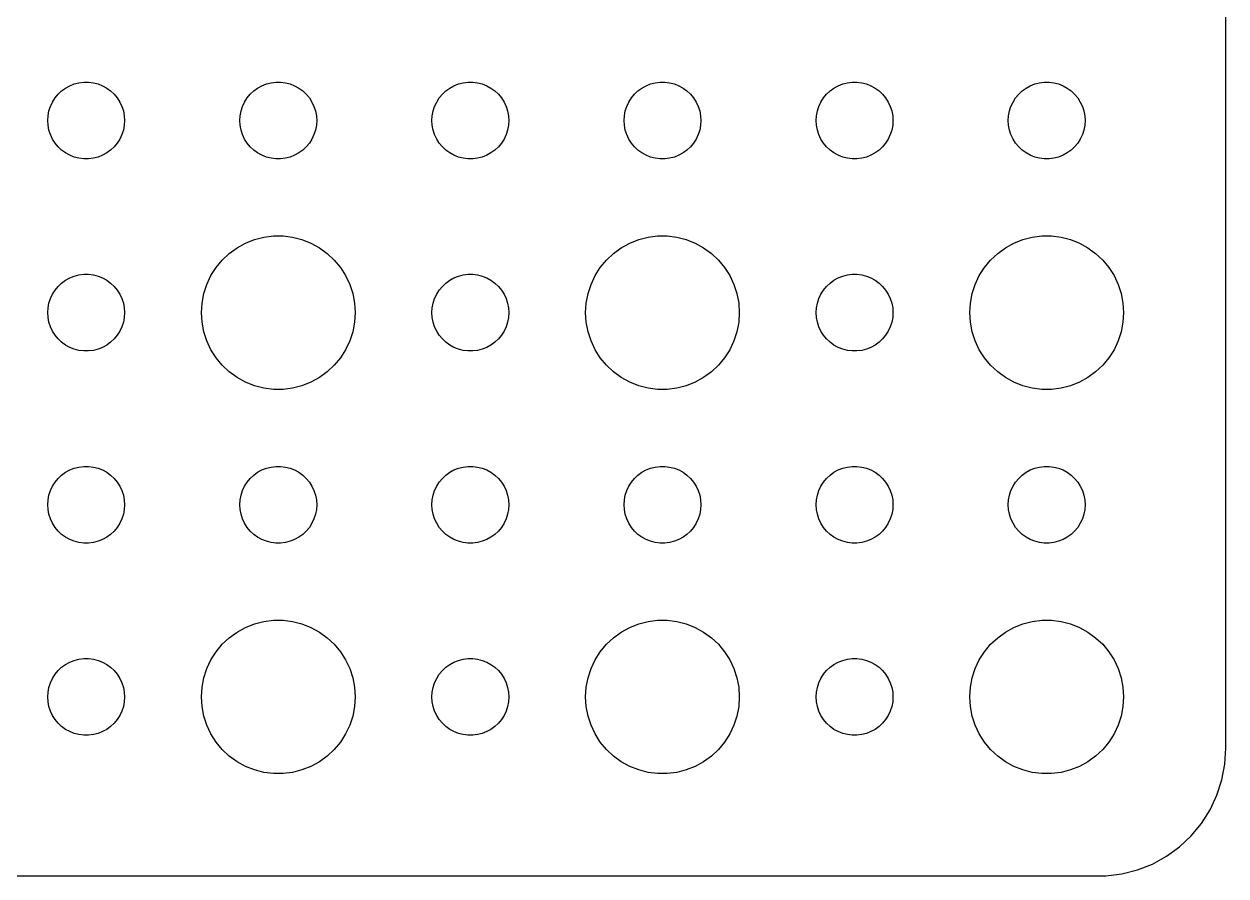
# Model space of a CAD drawing. Header units: metres. Extents: x -187 to 187, y -37 to 37.
# Drawn here: x 140.07 to 187, y -36.99 to -3.73 of the extents above; entities that cross this region are included whole.
import ezdxf

# ---------------------------------------------------------------- set-up
doc = ezdxf.new("R2010")
doc.units = ezdxf.units.M

msp = doc.modelspace()

# ---------------------------------------------------------------- linework, layer by layer
for p, q in [((187, -32), (187, 32)), ((141.861, -6.14275), (142.036, -6.07341)), ((142.036, -6.07341), (142.219, -6.02657)), ((142.219, -6.02657), (142.406, -6.00294)), ((142.406, -6.00294), (142.594, -6.00294)), ((142.594, -6.00294), (142.781, -6.02657)), ((142.781, -6.02657), (142.964, -6.07341)), ((142.964, -6.07341), (143.139, -6.14275)), ((149.361, -6.14275), (149.536, -6.07341)), ((149.536, -6.07341), (149.719, -6.02657)), ((149.719, -6.02657), (149.906, -6.00294)), ((149.906, -6.00294), (150.094, -6.00294)), ((150.094, -6.00294), (150.281, -6.02657)), ((150.281, -6.02657), (150.464, -6.07341)), ((150.464, -6.07341), (150.639, -6.14275)), ((156.861, -6.14275), (157.036, -6.07341)), ((157.036, -6.07341), (157.219, -6.02657)), ((157.219, -6.02657), (157.406, -6.00294)), ((157.406, -6.00294), (157.594, -6.00294)), ((157.594, -6.00294), (157.781, -6.02657)), ((157.781, -6.02657), (157.964, -6.07341)), ((157.964, -6.07341), (158.139, -6.14275)), ((164.361, -6.14275), (164.536, -6.07341)), ((164.536, -6.07341), (164.719, -6.02657)), ((164.719, -6.02657), (164.906, -6.00294)), ((164.906, -6.00294), (165.094, -6.00294)), ((165.094, -6.00294), (165.281, -6.02657)), ((165.281, -6.02657), (165.464, -6.07341)), ((165.464, -6.07341), (165.639, -6.14275)), ((171.861, -6.14275), (172.036, -6.07341)), ((172.036, -6.07341), (172.219, -6.02657)), ((172.219, -6.02657), (172.406, -6.00294)), ((172.406, -6.00294), (172.594, -6.00294)), ((172.594, -6.00294), (172.781, -6.02657)), ((172.781, -6.02657), (172.964, -6.07341)), ((172.964, -6.07341), (173.139, -6.14275)), ((179.361, -6.14275), (179.536, -6.07341)), ((179.536, -6.07341), (179.719, -6.02657)), ((179.719, -6.02657), (179.906, -6.00294)), ((179.906, -6.00294), (180.094, -6.00294)), ((180.094, -6.00294), (180.281, -6.02657)), ((180.281, -6.02657), (180.464, -6.07341)), ((180.464, -6.07341), (180.639, -6.14275)), ((141.286, -6.61832), (141.407, -6.47318)), ((141.407, -6.47318), (141.544, -6.34422)), ((141.544, -6.34422), (141.696, -6.23351)), ((141.696, -6.23351), (141.861, -6.14275)), ((143.139, -6.14275), (143.304, -6.23351)), ((143.304, -6.23351), (143.456, -6.34422)), ((143.456, -6.34422), (143.593, -6.47318)), ((143.593, -6.47318), (143.714, -6.61832)), ((148.786, -6.61832), (148.907, -6.47318)), ((148.907, -6.47318), (149.044, -6.34422)), ((149.044, -6.34422), (149.196, -6.23351)), ((149.196, -6.23351), (149.361, -6.14275)), ((150.639, -6.14275), (150.804, -6.23351)), ((150.804, -6.23351), (150.956, -6.34422)), ((150.956, -6.34422), (151.093, -6.47318)), ((151.093, -6.47318), (151.214, -6.61832)), ((156.286, -6.61832), (156.407, -6.47318)), ((156.407, -6.47318), (156.544, -6.34422)), ((156.544, -6.34422), (156.696, -6.23351)), ((156.696, -6.23351), (156.861, -6.14275)), ((158.139, -6.14275), (158.304, -6.23351)), ((158.304, -6.23351), (158.456, -6.34422)), ((158.456, -6.34422), (158.593, -6.47318)), ((158.593, -6.47318), (158.714, -6.61832)), ((163.786, -6.61832), (163.907, -6.47318)), ((163.907, -6.47318), (164.044, -6.34422)), ((164.044, -6.34422), (164.196, -6.23351)), ((164.196, -6.23351), (164.361, -6.14275)), ((165.639, -6.14275), (165.804, -6.23351)), ((165.804, -6.23351), (165.956, -6.34422)), ((165.956, -6.34422), (166.093, -6.47318)), ((166.093, -6.47318), (166.214, -6.61832)), ((171.286, -6.61832), (171.407, -6.47318)), ((171.407, -6.47318), (171.544, -6.34422)), ((171.544, -6.34422), (171.696, -6.23351)), ((171.696, -6.23351), (171.861, -6.14275)), ((173.139, -6.14275), (173.304, -6.23351)), ((173.304, -6.23351), (173.456, -6.34422)), ((173.456, -6.34422), (173.593, -6.47318)), ((173.593, -6.47318), (173.714, -6.61832)), ((178.786, -6.61832), (178.907, -6.47318)), ((178.907, -6.47318), (179.044, -6.34422)), ((179.044, -6.34422), (179.196, -6.23351)), ((179.196, -6.23351), (179.361, -6.14275)), ((180.639, -6.14275), (180.804, -6.23351)), ((180.804, -6.23351), (180.956, -6.34422)), ((180.956, -6.34422), (181.093, -6.47318)), ((181.093, -6.47318), (181.214, -6.61832)), ((141.047, -7.12695), (141.105, -6.9478)), ((141.105, -6.9478), (141.186, -6.77736)), ((141.186, -6.77736), (141.286, -6.61832)), ((143.714, -6.61832), (143.814, -6.77736)), ((143.814, -6.77736), (143.895, -6.9478)), ((143.895, -6.9478), (143.953, -7.12695)), ((148.547, -7.12695), (148.605, -6.9478)), ((148.605, -6.9478), (148.686, -6.77736)), ((148.686, -6.77736), (148.786, -6.61832)), ((151.214, -6.61832), (151.314, -6.77736)), ((151.314, -6.77736), (151.395, -6.9478)), ((151.395, -6.9478), (151.453, -7.12695)), ((156.047, -7.12695), (156.105, -6.9478)), ((156.105, -6.9478), (156.186, -6.77736)), ((156.186, -6.77736), (156.286, -6.61832)), ((158.714, -6.61832), (158.814, -6.77736)), ((158.814, -6.77736), (158.895, -6.9478)), ((158.895, -6.9478), (158.953, -7.12695)), ((163.547, -7.12695), (163.605, -6.9478)), ((163.605, -6.9478), (163.686, -6.77736)), ((163.686, -6.77736), (163.786, -6.61832)), ((166.214, -6.61832), (166.314, -6.77736)), ((166.314, -6.77736), (166.395, -6.9478)), ((166.395, -6.9478), (166.453, -7.12695)), ((171.047, -7.12695), (171.105, -6.9478)), ((171.105, -6.9478), (171.186, -6.77736)), ((171.186, -6.77736), (171.286, -6.61832)), ((173.714, -6.61832), (173.814, -6.77736)), ((173.814, -6.77736), (173.895, -6.9478)), ((173.895, -6.9478), (173.953, -7.12695)), ((178.547, -7.12695), (178.605, -6.9478)), ((178.605, -6.9478), (178.686, -6.77736)), ((178.686, -6.77736), (178.786, -6.61832)), ((181.214, -6.61832), (181.314, -6.77736)), ((181.314, -6.77736), (181.395, -6.9478)), ((181.395, -6.9478), (181.453, -7.12695)), ((141, -7.5), (141.012, -7.312)), ((141.012, -7.68799), (141, -7.5)), ((141.012, -7.312), (141.047, -7.12695)), ((143.953, -7.12695), (143.988, -7.312)), ((143.988, -7.312), (144, -7.5)), ((144, -7.5), (143.988, -7.68799)), ((148.5, -7.5), (148.512, -7.312)), ((148.512, -7.68799), (148.5, -7.5)), ((148.512, -7.312), (148.547, -7.12695)), ((151.453, -7.12695), (151.488, -7.312)), ((151.488, -7.312), (151.5, -7.5)), ((151.5, -7.5), (151.488, -7.68799)), ((156, -7.5), (156.012, -7.312)), ((156.012, -7.68799), (156, -7.5)), ((156.012, -7.312), (156.047, -7.12695)), ((158.953, -7.12695), (158.988, -7.312)), ((158.988, -7.312), (159, -7.5)), ((159, -7.5), (158.988, -7.68799)), ((163.5, -7.5), (163.512, -7.312)), ((163.512, -7.68799), (163.5, -7.5)), ((163.512, -7.312), (163.547, -7.12695)), ((166.453, -7.12695), (166.488, -7.312)), ((166.488, -7.312), (166.5, -7.5)), ((166.5, -7.5), (166.488, -7.68799)), ((171, -7.5), (171.012, -7.312)), ((171.012, -7.68799), (171, -7.5)), ((171.012, -7.312), (171.047, -7.12695)), ((173.953, -7.12695), (173.988, -7.312)), ((173.988, -7.312), (174, -7.5)), ((174, -7.5), (173.988, -7.68799)), ((178.5, -7.5), (178.512, -7.312)), ((178.512, -7.68799), (178.5, -7.5)), ((178.512, -7.312), (178.547, -7.12695)), ((181.453, -7.12695), (181.488, -7.312)), ((181.488, -7.312), (181.5, -7.5)), ((181.5, -7.5), (181.488, -7.68799)), ((141.047, -7.87303), (141.012, -7.68799)), ((141.105, -8.05219), (141.047, -7.87303)), ((143.953, -7.87303), (143.895, -8.05219)), ((143.988, -7.68799), (143.953, -7.87303)), ((148.547, -7.87303), (148.512, -7.68799)), ((148.605, -8.05219), (148.547, -7.87303)), ((151.453, -7.87303), (151.395, -8.05219)), ((151.488, -7.68799), (151.453, -7.87303)), ((156.047, -7.87303), (156.012, -7.68799)), ((156.105, -8.05219), (156.047, -7.87303)), ((158.953, -7.87303), (158.895, -8.05219)), ((158.988, -7.68799), (158.953, -7.87303)), ((163.547, -7.87303), (163.512, -7.68799)), ((163.605, -8.05219), (163.547, -7.87303)), ((166.453, -7.87303), (166.395, -8.05219)), ((166.488, -7.68799), (166.453, -7.87303)), ((171.047, -7.87303), (171.012, -7.68799)), ((171.105, -8.05219), (171.047, -7.87303)), ((173.953, -7.87303), (173.895, -8.05219)), ((173.988, -7.68799), (173.953, -7.87303)), ((178.547, -7.87303), (178.512, -7.68799)), ((178.605, -8.05219), (178.547, -7.87303)), ((181.453, -7.87303), (181.395, -8.05219)), ((181.488, -7.68799), (181.453, -7.87303)), ((141.186, -8.22263), (141.105, -8.05219)), ((141.286, -8.38167), (141.186, -8.22263)), ((141.407, -8.52681), (141.286, -8.38167)), ((143.714, -8.38167), (143.593, -8.52681)), ((143.814, -8.22263), (143.714, -8.38167)), ((143.895, -8.05219), (143.814, -8.22263)), ((148.686, -8.22263), (148.605, -8.05219)), ((148.786, -8.38167), (148.686, -8.22263)), ((148.907, -8.52681), (148.786, -8.38167)), ((151.214, -8.38167), (151.093, -8.52681)), ((151.314, -8.22263), (151.214, -8.38167)), ((151.395, -8.05219), (151.314, -8.22263)), ((156.186, -8.22263), (156.105, -8.05219)), ((156.286, -8.38167), (156.186, -8.22263)), ((156.407, -8.52681), (156.286, -8.38167)), ((158.714, -8.38167), (158.593, -8.52681)), ((158.814, -8.22263), (158.714, -8.38167)), ((158.895, -8.05219), (158.814, -8.22263)), ((163.686, -8.22263), (163.605, -8.05219)), ((163.786, -8.38167), (163.686, -8.22263)), ((163.907, -8.52681), (163.786, -8.38167)), ((166.214, -8.38167), (166.093, -8.52681)), ((166.314, -8.22263), (166.214, -8.38167)), ((166.395, -8.05219), (166.314, -8.22263)), ((171.186, -8.22263), (171.105, -8.05219)), ((171.286, -8.38167), (171.186, -8.22263)), ((171.407, -8.52681), (171.286, -8.38167)), ((173.714, -8.38167), (173.593, -8.52681)), ((173.814, -8.22263), (173.714, -8.38167)), ((173.895, -8.05219), (173.814, -8.22263)), ((178.686, -8.22263), (178.605, -8.05219)), ((178.786, -8.38167), (178.686, -8.22263)), ((178.907, -8.52681), (178.786, -8.38167)), ((181.214, -8.38167), (181.093, -8.52681)), ((181.314, -8.22263), (181.214, -8.38167)), ((181.395, -8.05219), (181.314, -8.22263)), ((141.544, -8.65576), (141.407, -8.52681)), ((141.696, -8.76648), (141.544, -8.65576)), ((141.861, -8.85724), (141.696, -8.76648)), ((142.036, -8.92657), (141.861, -8.85724)), ((143.139, -8.85724), (142.964, -8.92657)), ((143.304, -8.76648), (143.139, -8.85724)), ((143.456, -8.65576), (143.304, -8.76648)), ((143.593, -8.52681), (143.456, -8.65576)), ((149.044, -8.65576), (148.907, -8.52681)), ((149.196, -8.76648), (149.044, -8.65576)), ((149.361, -8.85724), (149.196, -8.76648)), ((149.536, -8.92657), (149.361, -8.85724)), ((150.639, -8.85724), (150.464, -8.92657)), ((150.804, -8.76648), (150.639, -8.85724)), ((150.956, -8.65576), (150.804, -8.76648)), ((151.093, -8.52681), (150.956, -8.65576)), ((156.544, -8.65576), (156.407, -8.52681)), ((156.696, -8.76648), (156.544, -8.65576)), ((156.861, -8.85724), (156.696, -8.76648)), ((157.036, -8.92657), (156.861, -8.85724)), ((158.139, -8.85724), (157.964, -8.92657)), ((158.304, -8.76648), (158.139, -8.85724)), ((158.456, -8.65576), (158.304, -8.76648)), ((158.593, -8.52681), (158.456, -8.65576)), ((164.044, -8.65576), (163.907, -8.52681)), ((164.196, -8.76648), (164.044, -8.65576)), ((164.361, -8.85724), (164.196, -8.76648)), ((164.536, -8.92657), (164.361, -8.85724)), ((165.639, -8.85724), (165.464, -8.92657)), ((165.804, -8.76648), (165.639, -8.85724)), ((165.956, -8.65576), (165.804, -8.76648)), ((166.093, -8.52681), (165.956, -8.65576)), ((171.544, -8.65576), (171.407, -8.52681)), ((171.696, -8.76648), (171.544, -8.65576)), ((171.861, -8.85724), (171.696, -8.76648)), ((172.036, -8.92657), (171.861, -8.85724)), ((173.139, -8.85724), (172.964, -8.92657)), ((173.304, -8.76648), (173.139, -8.85724)), ((173.456, -8.65576), (173.304, -8.76648)), ((173.593, -8.52681), (173.456, -8.65576)), ((179.044, -8.65576), (178.907, -8.52681)), ((179.196, -8.76648), (179.044, -8.65576)), ((179.361, -8.85724), (179.196, -8.76648)), ((179.536, -8.92657), (179.361, -8.85724)), ((180.639, -8.85724), (180.464, -8.92657)), ((180.804, -8.76648), (180.639, -8.85724)), ((180.956, -8.65576), (180.804, -8.76648)), ((181.093, -8.52681), (180.956, -8.65576)), ((142.219, -8.97342), (142.036, -8.92657)), ((142.406, -8.99704), (142.219, -8.97342)), ((142.594, -8.99704), (142.406, -8.99704)), ((142.781, -8.97342), (142.594, -8.99704)), ((142.964, -8.92657), (142.781, -8.97342)), ((149.719, -8.97342), (149.536, -8.92657)), ((149.906, -8.99704), (149.719, -8.97342)), ((150.094, -8.99704), (149.906, -8.99704)), ((150.281, -8.97342), (150.094, -8.99704)), ((150.464, -8.92657), (150.281, -8.97342)), ((157.219, -8.97342), (157.036, -8.92657)), ((157.406, -8.99704), (157.219, -8.97342)), ((157.594, -8.99704), (157.406, -8.99704)), ((157.781, -8.97342), (157.594, -8.99704)), ((157.964, -8.92657), (157.781, -8.97342)), ((164.719, -8.97342), (164.536, -8.92657)), ((164.906, -8.99704), (164.719, -8.97342)), ((165.094, -8.99704), (164.906, -8.99704)), ((165.281, -8.97342), (165.094, -8.99704)), ((165.464, -8.92657), (165.281, -8.97342)), ((172.219, -8.97342), (172.036, -8.92657)), ((172.406, -8.99704), (172.219, -8.97342)), ((172.594, -8.99704), (172.406, -8.99704)), ((172.781, -8.97342), (172.594, -8.99704)), ((172.964, -8.92657), (172.781, -8.97342)), ((179.719, -8.97342), (179.536, -8.92657)), ((179.906, -8.99704), (179.719, -8.97342)), ((180.094, -8.99704), (179.906, -8.99704)), ((180.281, -8.97342), (180.094, -8.99704)), ((180.464, -8.92657), (180.281, -8.97342)), ((148.723, -12.2855), (149.073, -12.1468)), ((149.073, -12.1468), (149.438, -12.0531)), ((149.438, -12.0531), (149.812, -12.0059)), ((149.812, -12.0059), (150.188, -12.0059)), ((150.188, -12.0059), (150.562, -12.0531)), ((150.562, -12.0531), (150.927, -12.1468)), ((150.927, -12.1468), (151.277, -12.2855)), ((163.723, -12.2855), (164.073, -12.1468)), ((164.073, -12.1468), (164.438, -12.0531)), ((164.438, -12.0531), (164.812, -12.0059)), ((164.812, -12.0059), (165.188, -12.0059)), ((165.188, -12.0059), (165.562, -12.0531)), ((165.562, -12.0531), (165.927, -12.1468)), ((165.927, -12.1468), (166.277, -12.2855)), ((178.723, -12.2855), (179.073, -12.1468)), ((179.073, -12.1468), (179.438, -12.0531)), ((179.438, -12.0531), (179.812, -12.0059)), ((179.812, -12.0059), (180.188, -12.0059)), ((180.188, -12.0059), (180.562, -12.0531)), ((180.562, -12.0531), (180.927, -12.1468)), ((180.927, -12.1468), (181.277, -12.2855)), ((148.088, -12.6884), (148.393, -12.467)), ((148.393, -12.467), (148.723, -12.2855)), ((151.277, -12.2855), (151.607, -12.467)), ((151.607, -12.467), (151.912, -12.6884)), ((163.088, -12.6884), (163.393, -12.467)), ((163.393, -12.467), (163.723, -12.2855)), ((166.277, -12.2855), (166.607, -12.467)), ((166.607, -12.467), (166.912, -12.6884)), ((178.088, -12.6884), (178.393, -12.467)), ((178.393, -12.467), (178.723, -12.2855)), ((181.277, -12.2855), (181.607, -12.467)), ((181.607, -12.467), (181.912, -12.6884)), ((147.573, -13.2366), (147.813, -12.9464)), ((147.813, -12.9464), (148.088, -12.6884)), ((151.912, -12.6884), (152.187, -12.9464)), ((152.187, -12.9464), (152.427, -13.2366)), ((162.573, -13.2366), (162.813, -12.9464)), ((162.813, -12.9464), (163.088, -12.6884)), ((166.912, -12.6884), (167.187, -12.9464)), ((167.187, -12.9464), (167.427, -13.2366)), ((177.573, -13.2366), (177.813, -12.9464)), ((177.813, -12.9464), (178.088, -12.6884)), ((181.912, -12.6884), (182.187, -12.9464)), ((182.187, -12.9464), (182.427, -13.2366)), ((141.861, -13.6427), (142.036, -13.5734)), ((142.036, -13.5734), (142.219, -13.5266)), ((142.219, -13.5266), (142.406, -13.5029)), ((142.406, -13.5029), (142.594, -13.5029)), ((142.594, -13.5029), (142.781, -13.5266)), ((142.781, -13.5266), (142.964, -13.5734)), ((142.964, -13.5734), (143.139, -13.6427)), ((147.211, -13.8956), (147.371, -13.5547)), ((147.371, -13.5547), (147.573, -13.2366)), ((152.427, -13.2366), (152.629, -13.5547)), ((152.629, -13.5547), (152.789, -13.8956)), ((156.861, -13.6427), (157.036, -13.5734)), ((157.036, -13.5734), (157.219, -13.5266)), ((157.219, -13.5266), (157.406, -13.5029)), ((157.406, -13.5029), (157.594, -13.5029)), ((157.594, -13.5029), (157.781, -13.5266)), ((157.781, -13.5266), (157.964, -13.5734)), ((157.964, -13.5734), (158.139, -13.6427)), ((162.211, -13.8956), (162.371, -13.5547)), ((162.371, -13.5547), (162.573, -13.2366)), ((167.427, -13.2366), (167.629, -13.5547)), ((167.629, -13.5547), (167.789, -13.8956)), ((171.861, -13.6427), (172.036, -13.5734)), ((172.036, -13.5734), (172.219, -13.5266)), ((172.219, -13.5266), (172.406, -13.5029)), ((172.406, -13.5029), (172.594, -13.5029)), ((172.594, -13.5029), (172.781, -13.5266)), ((172.781, -13.5266), (172.964, -13.5734)), ((172.964, -13.5734), (173.139, -13.6427)), ((177.211, -13.8956), (177.371, -13.5547)), ((177.371, -13.5547), (177.573, -13.2366)), ((182.427, -13.2366), (182.629, -13.5547)), ((182.629, -13.5547), (182.789, -13.8956)), ((141.286, -14.1183), (141.407, -13.9732)), ((141.407, -13.9732), (141.544, -13.8442)), ((141.544, -13.8442), (141.696, -13.7335)), ((141.696, -13.7335), (141.861, -13.6427)), ((143.139, -13.6427), (143.304, -13.7335)), ((143.304, -13.7335), (143.456, -13.8442)), ((143.456, -13.8442), (143.593, -13.9732)), ((143.593, -13.9732), (143.714, -14.1183)), ((147.094, -14.2539), (147.211, -13.8956)), ((152.789, -13.8956), (152.906, -14.2539)), ((156.286, -14.1183), (156.407, -13.9732)), ((156.407, -13.9732), (156.544, -13.8442)), ((156.544, -13.8442), (156.696, -13.7335)), ((156.696, -13.7335), (156.861, -13.6427)), ((158.139, -13.6427), (158.304, -13.7335)), ((158.304, -13.7335), (158.456, -13.8442)), ((158.456, -13.8442), (158.593, -13.9732)), ((158.593, -13.9732), (158.714, -14.1183)), ((162.094, -14.2539), (162.211, -13.8956)), ((167.789, -13.8956), (167.906, -14.2539)), ((171.286, -14.1183), (171.407, -13.9732)), ((171.407, -13.9732), (171.544, -13.8442)), ((171.544, -13.8442), (171.696, -13.7335)), ((171.696, -13.7335), (171.861, -13.6427)), ((173.139, -13.6427), (173.304, -13.7335)), ((173.304, -13.7335), (173.456, -13.8442)), ((173.456, -13.8442), (173.593, -13.9732)), ((173.593, -13.9732), (173.714, -14.1183)), ((177.094, -14.2539), (177.211, -13.8956)), ((182.789, -13.8956), (182.906, -14.2539)), ((141.047, -14.627), (141.105, -14.4478)), ((141.105, -14.4478), (141.186, -14.2774)), ((141.186, -14.2774), (141.286, -14.1183)), ((143.714, -14.1183), (143.814, -14.2774)), ((143.814, -14.2774), (143.895, -14.4478)), ((143.895, -14.4478), (143.953, -14.627)), ((147.024, -14.624), (147.094, -14.2539)), ((152.906, -14.2539), (152.976, -14.624)), ((156.047, -14.627), (156.105, -14.4478)), ((156.105, -14.4478), (156.186, -14.2774)), ((156.186, -14.2774), (156.286, -14.1183)), ((158.714, -14.1183), (158.814, -14.2774)), ((158.814, -14.2774), (158.895, -14.4478)), ((158.895, -14.4478), (158.953, -14.627)), ((162.024, -14.624), (162.094, -14.2539)), ((167.906, -14.2539), (167.976, -14.624)), ((171.047, -14.627), (171.105, -14.4478)), ((171.105, -14.4478), (171.186, -14.2774)), ((171.186, -14.2774), (171.286, -14.1183)), ((173.714, -14.1183), (173.814, -14.2774)), ((173.814, -14.2774), (173.895, -14.4478)), ((173.895, -14.4478), (173.953, -14.627)), ((177.024, -14.624), (177.094, -14.2539)), ((182.906, -14.2539), (182.976, -14.624)), ((141, -15), (141.012, -14.812)), ((141.012, -15.188), (141, -15)), ((141.012, -14.812), (141.047, -14.627)), ((143.953, -14.627), (143.988, -14.812)), ((143.988, -14.812), (144, -15)), ((144, -15), (143.988, -15.188)), ((147, -15), (147.024, -14.624)), ((147.024, -15.376), (147, -15)), ((152.976, -14.624), (153, -15)), ((153, -15), (152.976, -15.376)), ((156, -15), (156.012, -14.812)), ((156.012, -15.188), (156, -15)), ((156.012, -14.812), (156.047, -14.627)), ((158.953, -14.627), (158.988, -14.812)), ((158.988, -14.812), (159, -15)), ((159, -15), (158.988, -15.188)), ((162, -15), (162.024, -14.624)), ((162.024, -15.376), (162, -15)), ((167.976, -14.624), (168, -15)), ((168, -15), (167.976, -15.376)), ((171, -15), (171.012, -14.812)), ((171.012, -15.188), (171, -15)), ((171.012, -14.812), (171.047, -14.627)), ((173.953, -14.627), (173.988, -14.812)), ((173.988, -14.812), (174, -15)), ((174, -15), (173.988, -15.188)), ((177, -15), (177.024, -14.624)), ((177.024, -15.376), (177, -15)), ((182.976, -14.624), (183, -15)), ((183, -15), (182.976, -15.376)), ((141.047, -15.373), (141.012, -15.188)), ((141.105, -15.5522), (141.047, -15.373)), ((143.953, -15.373), (143.895, -15.5522)), ((143.988, -15.188), (143.953, -15.373)), ((147.094, -15.7461), (147.024, -15.376)), ((152.976, -15.376), (152.906, -15.7461)), ((156.047, -15.373), (156.012, -15.188)), ((156.105, -15.5522), (156.047, -15.373)), ((158.953, -15.373), (158.895, -15.5522)), ((158.988, -15.188), (158.953, -15.373)), ((162.094, -15.7461), (162.024, -15.376)), ((167.976, -15.376), (167.906, -15.7461)), ((171.047, -15.373), (171.012, -15.188)), ((171.105, -15.5522), (171.047, -15.373)), ((173.953, -15.373), (173.895, -15.5522)), ((173.988, -15.188), (173.953, -15.373)), ((177.094, -15.7461), (177.024, -15.376)), ((182.976, -15.376), (182.906, -15.7461)), ((141.186, -15.7226), (141.105, -15.5522)), ((141.286, -15.8817), (141.186, -15.7226)), ((141.407, -16.0268), (141.286, -15.8817)), ((143.714, -15.8817), (143.593, -16.0268)), ((143.814, -15.7226), (143.714, -15.8817)), ((143.895, -15.5522), (143.814, -15.7226)), ((147.211, -16.1044), (147.094, -15.7461)), ((152.906, -15.7461), (152.789, -16.1044)), ((156.186, -15.7226), (156.105, -15.5522)), ((156.286, -15.8817), (156.186, -15.7226)), ((156.407, -16.0268), (156.286, -15.8817)), ((158.714, -15.8817), (158.593, -16.0268)), ((158.814, -15.7226), (158.714, -15.8817)), ((158.895, -15.5522), (158.814, -15.7226)), ((162.211, -16.1044), (162.094, -15.7461)), ((167.906, -15.7461), (167.789, -16.1044)), ((171.186, -15.7226), (171.105, -15.5522)), ((171.286, -15.8817), (171.186, -15.7226)), ((171.407, -16.0268), (171.286, -15.8817)), ((173.714, -15.8817), (173.593, -16.0268)), ((173.814, -15.7226), (173.714, -15.8817)), ((173.895, -15.5522), (173.814, -15.7226)), ((177.211, -16.1044), (177.094, -15.7461)), ((182.906, -15.7461), (182.789, -16.1044)), ((141.544, -16.1558), (141.407, -16.0268)), ((141.696, -16.2665), (141.544, -16.1558)), ((141.861, -16.3572), (141.696, -16.2665)), ((142.036, -16.4266), (141.861, -16.3572)), ((143.139, -16.3572), (142.964, -16.4266)), ((143.304, -16.2665), (143.139, -16.3572)), ((143.456, -16.1558), (143.304, -16.2665)), ((143.593, -16.0268), (143.456, -16.1558)), ((147.371, -16.4453), (147.211, -16.1044)), ((152.789, -16.1044), (152.629, -16.4453)), ((156.544, -16.1558), (156.407, -16.0268)), ((156.696, -16.2665), (156.544, -16.1558)), ((156.861, -16.3572), (156.696, -16.2665)), ((157.036, -16.4266), (156.861, -16.3572)), ((158.139, -16.3572), (157.964, -16.4266)), ((158.304, -16.2665), (158.139, -16.3572)), ((158.456, -16.1558), (158.304, -16.2665)), ((158.593, -16.0268), (158.456, -16.1558)), ((162.371, -16.4453), (162.211, -16.1044)), ((167.789, -16.1044), (167.629, -16.4453)), ((171.544, -16.1558), (171.407, -16.0268)), ((171.696, -16.2665), (171.544, -16.1558)), ((171.861, -16.3572), (171.696, -16.2665)), ((172.036, -16.4266), (171.861, -16.3572)), ((173.139, -16.3572), (172.964, -16.4266)), ((173.304, -16.2665), (173.139, -16.3572)), ((173.456, -16.1558), (173.304, -16.2665)), ((173.593, -16.0268), (173.456, -16.1558)), ((177.371, -16.4453), (177.211, -16.1044)), ((182.789, -16.1044), (182.629, -16.4453)), ((142.219, -16.4734), (142.036, -16.4266)), ((142.406, -16.497), (142.219, -16.4734)), ((142.594, -16.497), (142.406, -16.497)), ((142.781, -16.4734), (142.594, -16.497)), ((142.964, -16.4266), (142.781, -16.4734)), ((147.573, -16.7634), (147.371, -16.4453)), ((147.813, -17.0536), (147.573, -16.7634)), ((152.427, -16.7634), (152.187, -17.0536)), ((152.629, -16.4453), (152.427, -16.7634)), ((157.219, -16.4734), (157.036, -16.4266)), ((157.406, -16.497), (157.219, -16.4734)), ((157.594, -16.497), (157.406, -16.497)), ((157.781, -16.4734), (157.594, -16.497)), ((157.964, -16.4266), (157.781, -16.4734)), ((162.573, -16.7634), (162.371, -16.4453)), ((162.813, -17.0536), (162.573, -16.7634)), ((167.427, -16.7634), (167.187, -17.0536)), ((167.629, -16.4453), (167.427, -16.7634)), ((172.219, -16.4734), (172.036, -16.4266)), ((172.406, -16.497), (172.219, -16.4734)), ((172.594, -16.497), (172.406, -16.497)), ((172.781, -16.4734), (172.594, -16.497)), ((172.964, -16.4266), (172.781, -16.4734)), ((177.573, -16.7634), (177.371, -16.4453)), ((177.813, -17.0536), (177.573, -16.7634)), ((182.427, -16.7634), (182.187, -17.0536)), ((182.629, -16.4453), (182.427, -16.7634)), ((148.088, -17.3115), (147.813, -17.0536)), ((148.393, -17.533), (148.088, -17.3115)), ((151.912, -17.3115), (151.607, -17.533)), ((152.187, -17.0536), (151.912, -17.3115)), ((163.088, -17.3115), (162.813, -17.0536)), ((163.393, -17.533), (163.088, -17.3115)), ((166.912, -17.3115), (166.607, -17.533)), ((167.187, -17.0536), (166.912, -17.3115)), ((178.088, -17.3115), (177.813, -17.0536)), ((178.393, -17.533), (178.088, -17.3115)), ((181.912, -17.3115), (181.607, -17.533)), ((182.187, -17.0536), (181.912, -17.3115)), ((148.723, -17.7145), (148.393, -17.533)), ((149.073, -17.8532), (148.723, -17.7145)), ((151.277, -17.7145), (150.927, -17.8532)), ((151.607, -17.533), (151.277, -17.7145)), ((163.723, -17.7145), (163.393, -17.533)), ((164.073, -17.8532), (163.723, -17.7145)), ((166.277, -17.7145), (165.927, -17.8532)), ((166.607, -17.533), (166.277, -17.7145)), ((178.723, -17.7145), (178.393, -17.533)), ((179.073, -17.8532), (178.723, -17.7145)), ((181.277, -17.7145), (180.927, -17.8532)), ((181.607, -17.533), (181.277, -17.7145)), ((149.438, -17.9469), (149.073, -17.8532)), ((149.812, -17.9941), (149.438, -17.9469)), ((150.188, -17.9941), (149.812, -17.9941)), ((150.562, -17.9469), (150.188, -17.9941)), ((150.927, -17.8532), (150.562, -17.9469)), ((164.438, -17.9469), (164.073, -17.8532)), ((164.812, -17.9941), (164.438, -17.9469)), ((165.188, -17.9941), (164.812, -17.9941)), ((165.562, -17.9469), (165.188, -17.9941)), ((165.927, -17.8532), (165.562, -17.9469)), ((179.438, -17.9469), (179.073, -17.8532)), ((179.812, -17.9941), (179.438, -17.9469)), ((180.188, -17.9941), (179.812, -17.9941)), ((180.562, -17.9469), (180.188, -17.9941)), ((180.927, -17.8532), (180.562, -17.9469)), ((141.861, -21.1427), (142.036, -21.0734)), ((142.036, -21.0734), (142.219, -21.0266)), ((142.219, -21.0266), (142.406, -21.003)), ((142.406, -21.003), (142.594, -21.003)), ((142.594, -21.003), (142.781, -21.0266)), ((142.781, -21.0266), (142.964, -21.0734)), ((142.964, -21.0734), (143.139, -21.1427)), ((149.361, -21.1427), (149.536, -21.0734)), ((149.536, -21.0734), (149.719, -21.0266)), ((149.719, -21.0266), (149.906, -21.003)), ((149.906, -21.003), (150.094, -21.003)), ((150.094, -21.003), (150.281, -21.0266)), ((150.281, -21.0266), (150.464, -21.0734)), ((150.464, -21.0734), (150.639, -21.1427)), ((156.861, -21.1427), (157.036, -21.0734)), ((157.036, -21.0734), (157.219, -21.0266)), ((157.219, -21.0266), (157.406, -21.003)), ((157.406, -21.003), (157.594, -21.003)), ((157.594, -21.003), (157.781, -21.0266)), ((157.781, -21.0266), (157.964, -21.0734)), ((157.964, -21.0734), (158.139, -21.1427)), ((164.361, -21.1427), (164.536, -21.0734)), ((164.536, -21.0734), (164.719, -21.0266)), ((164.719, -21.0266), (164.906, -21.003)), ((164.906, -21.003), (165.094, -21.003)), ((165.094, -21.003), (165.281, -21.0266)), ((165.281, -21.0266), (165.464, -21.0734)), ((165.464, -21.0734), (165.639, -21.1427)), ((171.861, -21.1427), (172.036, -21.0734)), ((172.036, -21.0734), (172.219, -21.0266)), ((172.219, -21.0266), (172.406, -21.003)), ((172.406, -21.003), (172.594, -21.003)), ((172.594, -21.003), (172.781, -21.0266)), ((172.781, -21.0266), (172.964, -21.0734)), ((172.964, -21.0734), (173.139, -21.1427)), ((179.361, -21.1427), (179.536, -21.0734)), ((179.536, -21.0734), (179.719, -21.0266)), ((179.719, -21.0266), (179.906, -21.003)), ((179.906, -21.003), (180.094, -21.003)), ((180.094, -21.003), (180.281, -21.0266)), ((180.281, -21.0266), (180.464, -21.0734)), ((180.464, -21.0734), (180.639, -21.1427)), ((141.286, -21.6183), (141.407, -21.4732)), ((141.407, -21.4732), (141.544, -21.3442)), ((141.544, -21.3442), (141.696, -21.2335)), ((141.696, -21.2335), (141.861, -21.1427)), ((143.139, -21.1427), (143.304, -21.2335)), ((143.304, -21.2335), (143.456, -21.3442)), ((143.456, -21.3442), (143.593, -21.4732)), ((143.593, -21.4732), (143.714, -21.6183)), ((148.786, -21.6183), (148.907, -21.4732)), ((148.907, -21.4732), (149.044, -21.3442)), ((149.044, -21.3442), (149.196, -21.2335)), ((149.196, -21.2335), (149.361, -21.1427)), ((150.639, -21.1427), (150.804, -21.2335)), ((150.804, -21.2335), (150.956, -21.3442)), ((150.956, -21.3442), (151.093, -21.4732)), ((151.093, -21.4732), (151.214, -21.6183)), ((156.286, -21.6183), (156.407, -21.4732)), ((156.407, -21.4732), (156.544, -21.3442)), ((156.544, -21.3442), (156.696, -21.2335)), ((156.696, -21.2335), (156.861, -21.1427)), ((158.139, -21.1427), (158.304, -21.2335)), ((158.304, -21.2335), (158.456, -21.3442)), ((158.456, -21.3442), (158.593, -21.4732)), ((158.593, -21.4732), (158.714, -21.6183)), ((163.786, -21.6183), (163.907, -21.4732)), ((163.907, -21.4732), (164.044, -21.3442)), ((164.044, -21.3442), (164.196, -21.2335)), ((164.196, -21.2335), (164.361, -21.1427)), ((165.639, -21.1427), (165.804, -21.2335)), ((165.804, -21.2335), (165.956, -21.3442)), ((165.956, -21.3442), (166.093, -21.4732)), ((166.093, -21.4732), (166.214, -21.6183)), ((171.286, -21.6183), (171.407, -21.4732)), ((171.407, -21.4732), (171.544, -21.3442)), ((171.544, -21.3442), (171.696, -21.2335)), ((171.696, -21.2335), (171.861, -21.1427)), ((173.139, -21.1427), (173.304, -21.2335)), ((173.304, -21.2335), (173.456, -21.3442)), ((173.456, -21.3442), (173.593, -21.4732)), ((173.593, -21.4732), (173.714, -21.6183)), ((178.786, -21.6183), (178.907, -21.4732)), ((178.907, -21.4732), (179.044, -21.3442)), ((179.044, -21.3442), (179.196, -21.2335)), ((179.196, -21.2335), (179.361, -21.1427)), ((180.639, -21.1427), (180.804, -21.2335)), ((180.804, -21.2335), (180.956, -21.3442)), ((180.956, -21.3442), (181.093, -21.4732)), ((181.093, -21.4732), (181.214, -21.6183)), ((141.047, -22.127), (141.105, -21.9478)), ((141.105, -21.9478), (141.186, -21.7774)), ((141.186, -21.7774), (141.286, -21.6183)), ((143.714, -21.6183), (143.814, -21.7774)), ((143.814, -21.7774), (143.895, -21.9478)), ((143.895, -21.9478), (143.953, -22.127)), ((148.547, -22.127), (148.605, -21.9478)), ((148.605, -21.9478), (148.686, -21.7774)), ((148.686, -21.7774), (148.786, -21.6183)), ((151.214, -21.6183), (151.314, -21.7774)), ((151.314, -21.7774), (151.395, -21.9478)), ((151.395, -21.9478), (151.453, -22.127)), ((156.047, -22.127), (156.105, -21.9478)), ((156.105, -21.9478), (156.186, -21.7774)), ((156.186, -21.7774), (156.286, -21.6183)), ((158.714, -21.6183), (158.814, -21.7774)), ((158.814, -21.7774), (158.895, -21.9478)), ((158.895, -21.9478), (158.953, -22.127)), ((163.547, -22.127), (163.605, -21.9478)), ((163.605, -21.9478), (163.686, -21.7774)), ((163.686, -21.7774), (163.786, -21.6183)), ((166.214, -21.6183), (166.314, -21.7774)), ((166.314, -21.7774), (166.395, -21.9478)), ((166.395, -21.9478), (166.453, -22.127)), ((171.047, -22.127), (171.105, -21.9478)), ((171.105, -21.9478), (171.186, -21.7774)), ((171.186, -21.7774), (171.286, -21.6183)), ((173.714, -21.6183), (173.814, -21.7774)), ((173.814, -21.7774), (173.895, -21.9478)), ((173.895, -21.9478), (173.953, -22.127)), ((178.547, -22.127), (178.605, -21.9478)), ((178.605, -21.9478), (178.686, -21.7774)), ((178.686, -21.7774), (178.786, -21.6183)), ((181.214, -21.6183), (181.314, -21.7774)), ((181.314, -21.7774), (181.395, -21.9478)), ((181.395, -21.9478), (181.453, -22.127)), ((141, -22.5), (141.012, -22.312)), ((141.012, -22.688), (141, -22.5)), ((141.012, -22.312), (141.047, -22.127)), ((143.953, -22.127), (143.988, -22.312)), ((143.988, -22.312), (144, -22.5)), ((144, -22.5), (143.988, -22.688)), ((148.5, -22.5), (148.512, -22.312)), ((148.512, -22.688), (148.5, -22.5)), ((148.512, -22.312), (148.547, -22.127)), ((151.453, -22.127), (151.488, -22.312)), ((151.488, -22.312), (151.5, -22.5)), ((151.5, -22.5), (151.488, -22.688)), ((156, -22.5), (156.012, -22.312)), ((156.012, -22.688), (156, -22.5)), ((156.012, -22.312), (156.047, -22.127)), ((158.953, -22.127), (158.988, -22.312)), ((158.988, -22.312), (159, -22.5)), ((159, -22.5), (158.988, -22.688)), ((163.5, -22.5), (163.512, -22.312)), ((163.512, -22.688), (163.5, -22.5)), ((163.512, -22.312), (163.547, -22.127)), ((166.453, -22.127), (166.488, -22.312)), ((166.488, -22.312), (166.5, -22.5)), ((166.5, -22.5), (166.488, -22.688)), ((171, -22.5), (171.012, -22.312)), ((171.012, -22.688), (171, -22.5)), ((171.012, -22.312), (171.047, -22.127)), ((173.953, -22.127), (173.988, -22.312)), ((173.988, -22.312), (174, -22.5)), ((174, -22.5), (173.988, -22.688)), ((178.5, -22.5), (178.512, -22.312)), ((178.512, -22.688), (178.5, -22.5)), ((178.512, -22.312), (178.547, -22.127)), ((181.453, -22.127), (181.488, -22.312)), ((181.488, -22.312), (181.5, -22.5)), ((181.5, -22.5), (181.488, -22.688)), ((141.047, -22.873), (141.012, -22.688)), ((141.105, -23.0522), (141.047, -22.873)), ((143.953, -22.873), (143.895, -23.0522)), ((143.988, -22.688), (143.953, -22.873)), ((148.547, -22.873), (148.512, -22.688)), ((148.605, -23.0522), (148.547, -22.873)), ((151.453, -22.873), (151.395, -23.0522)), ((151.488, -22.688), (151.453, -22.873)), ((156.047, -22.873), (156.012, -22.688)), ((156.105, -23.0522), (156.047, -22.873)), ((158.953, -22.873), (158.895, -23.0522)), ((158.988, -22.688), (158.953, -22.873)), ((163.547, -22.873), (163.512, -22.688)), ((163.605, -23.0522), (163.547, -22.873)), ((166.453, -22.873), (166.395, -23.0522)), ((166.488, -22.688), (166.453, -22.873)), ((171.047, -22.873), (171.012, -22.688)), ((171.105, -23.0522), (171.047, -22.873)), ((173.953, -22.873), (173.895, -23.0522)), ((173.988, -22.688), (173.953, -22.873)), ((178.547, -22.873), (178.512, -22.688)), ((178.605, -23.0522), (178.547, -22.873)), ((181.453, -22.873), (181.395, -23.0522)), ((181.488, -22.688), (181.453, -22.873)), ((141.186, -23.2226), (141.105, -23.0522)), ((141.286, -23.3817), (141.186, -23.2226)), ((141.407, -23.5268), (141.286, -23.3817)), ((143.714, -23.3817), (143.593, -23.5268)), ((143.814, -23.2226), (143.714, -23.3817)), ((143.895, -23.0522), (143.814, -23.2226)), ((148.686, -23.2226), (148.605, -23.0522)), ((148.786, -23.3817), (148.686, -23.2226)), ((148.907, -23.5268), (148.786, -23.3817)), ((151.214, -23.3817), (151.093, -23.5268)), ((151.314, -23.2226), (151.214, -23.3817)), ((151.395, -23.0522), (151.314, -23.2226)), ((156.186, -23.2226), (156.105, -23.0522)), ((156.286, -23.3817), (156.186, -23.2226)), ((156.407, -23.5268), (156.286, -23.3817)), ((158.714, -23.3817), (158.593, -23.5268)), ((158.814, -23.2226), (158.714, -23.3817)), ((158.895, -23.0522), (158.814, -23.2226)), ((163.686, -23.2226), (163.605, -23.0522)), ((163.786, -23.3817), (163.686, -23.2226)), ((163.907, -23.5268), (163.786, -23.3817)), ((166.214, -23.3817), (166.093, -23.5268)), ((166.314, -23.2226), (166.214, -23.3817)), ((166.395, -23.0522), (166.314, -23.2226)), ((171.186, -23.2226), (171.105, -23.0522)), ((171.286, -23.3817), (171.186, -23.2226)), ((171.407, -23.5268), (171.286, -23.3817)), ((173.714, -23.3817), (173.593, -23.5268)), ((173.814, -23.2226), (173.714, -23.3817)), ((173.895, -23.0522), (173.814, -23.2226)), ((178.686, -23.2226), (178.605, -23.0522)), ((178.786, -23.3817), (178.686, -23.2226)), ((178.907, -23.5268), (178.786, -23.3817)), ((181.214, -23.3817), (181.093, -23.5268)), ((181.314, -23.2226), (181.214, -23.3817)), ((181.395, -23.0522), (181.314, -23.2226)), ((141.544, -23.6558), (141.407, -23.5268)), ((141.696, -23.7665), (141.544, -23.6558)), ((141.861, -23.8572), (141.696, -23.7665)), ((142.036, -23.9266), (141.861, -23.8572)), ((142.219, -23.9734), (142.036, -23.9266)), ((142.964, -23.9266), (142.781, -23.9734)), ((143.139, -23.8572), (142.964, -23.9266)), ((143.304, -23.7665), (143.139, -23.8572)), ((143.456, -23.6558), (143.304, -23.7665)), ((143.593, -23.5268), (143.456, -23.6558)), ((149.044, -23.6558), (148.907, -23.5268)), ((149.196, -23.7665), (149.044, -23.6558)), ((149.361, -23.8572), (149.196, -23.7665)), ((149.536, -23.9266), (149.361, -23.8572)), ((149.719, -23.9734), (149.536, -23.9266)), ((150.464, -23.9266), (150.281, -23.9734)), ((150.639, -23.8572), (150.464, -23.9266)), ((150.804, -23.7665), (150.639, -23.8572)), ((150.956, -23.6558), (150.804, -23.7665)), ((151.093, -23.5268), (150.956, -23.6558)), ((156.544, -23.6558), (156.407, -23.5268)), ((156.696, -23.7665), (156.544, -23.6558)), ((156.861, -23.8572), (156.696, -23.7665)), ((157.036, -23.9266), (156.861, -23.8572)), ((157.219, -23.9734), (157.036, -23.9266)), ((157.964, -23.9266), (157.781, -23.9734)), ((158.139, -23.8572), (157.964, -23.9266)), ((158.304, -23.7665), (158.139, -23.8572)), ((158.456, -23.6558), (158.304, -23.7665)), ((158.593, -23.5268), (158.456, -23.6558)), ((164.044, -23.6558), (163.907, -23.5268)), ((164.196, -23.7665), (164.044, -23.6558)), ((164.361, -23.8572), (164.196, -23.7665)), ((164.536, -23.9266), (164.361, -23.8572)), ((164.719, -23.9734), (164.536, -23.9266)), ((165.464, -23.9266), (165.281, -23.9734)), ((165.639, -23.8572), (165.464, -23.9266)), ((165.804, -23.7665), (165.639, -23.8572)), ((165.956, -23.6558), (165.804, -23.7665)), ((166.093, -23.5268), (165.956, -23.6558)), ((171.544, -23.6558), (171.407, -23.5268)), ((171.696, -23.7665), (171.544, -23.6558)), ((171.861, -23.8572), (171.696, -23.7665)), ((172.036, -23.9266), (171.861, -23.8572)), ((172.219, -23.9734), (172.036, -23.9266)), ((172.964, -23.9266), (172.781, -23.9734)), ((173.139, -23.8572), (172.964, -23.9266)), ((173.304, -23.7665), (173.139, -23.8572)), ((173.456, -23.6558), (173.304, -23.7665)), ((173.593, -23.5268), (173.456, -23.6558)), ((179.044, -23.6558), (178.907, -23.5268)), ((179.196, -23.7665), (179.044, -23.6558)), ((179.361, -23.8572), (179.196, -23.7665)), ((179.536, -23.9266), (179.361, -23.8572)), ((179.719, -23.9734), (179.536, -23.9266)), ((180.464, -23.9266), (180.281, -23.9734)), ((180.639, -23.8572), (180.464, -23.9266)), ((180.804, -23.7665), (180.639, -23.8572)), ((180.956, -23.6558), (180.804, -23.7665)), ((181.093, -23.5268), (180.956, -23.6558)), ((142.406, -23.997), (142.219, -23.9734)), ((142.594, -23.997), (142.406, -23.997)), ((142.781, -23.9734), (142.594, -23.997)), ((149.906, -23.997), (149.719, -23.9734)), ((150.094, -23.997), (149.906, -23.997)), ((150.281, -23.9734), (150.094, -23.997)), ((157.406, -23.997), (157.219, -23.9734)), ((157.594, -23.997), (157.406, -23.997)), ((157.781, -23.9734), (157.594, -23.997)), ((164.906, -23.997), (164.719, -23.9734)), ((165.094, -23.997), (164.906, -23.997)), ((165.281, -23.9734), (165.094, -23.997)), ((172.406, -23.997), (172.219, -23.9734)), ((172.594, -23.997), (172.406, -23.997)), ((172.781, -23.9734), (172.594, -23.997)), ((179.906, -23.997), (179.719, -23.9734)), ((180.094, -23.997), (179.906, -23.997)), ((180.281, -23.9734), (180.094, -23.997)), ((148.723, -27.2855), (149.073, -27.1468)), ((149.073, -27.1468), (149.438, -27.0531)), ((149.438, -27.0531), (149.812, -27.0059)), ((149.812, -27.0059), (150.188, -27.0059)), ((150.188, -27.0059), (150.562, -27.0531)), ((150.562, -27.0531), (150.927, -27.1468)), ((150.927, -27.1468), (151.277, -27.2855)), ((163.723, -27.2855), (164.073, -27.1468)), ((164.073, -27.1468), (164.438, -27.0531)), ((164.438, -27.0531), (164.812, -27.0059)), ((164.812, -27.0059), (165.188, -27.0059)), ((165.188, -27.0059), (165.562, -27.0531)), ((165.562, -27.0531), (165.927, -27.1468)), ((165.927, -27.1468), (166.277, -27.2855)), ((178.723, -27.2855), (179.073, -27.1468)), ((179.073, -27.1468), (179.438, -27.0531)), ((179.438, -27.0531), (179.812, -27.0059)), ((179.812, -27.0059), (180.188, -27.0059)), ((180.188, -27.0059), (180.562, -27.0531)), ((180.562, -27.0531), (180.927, -27.1468)), ((180.927, -27.1468), (181.277, -27.2855)), ((148.088, -27.6884), (148.393, -27.467)), ((148.393, -27.467), (148.723, -27.2855)), ((151.277, -27.2855), (151.607, -27.467)), ((151.607, -27.467), (151.912, -27.6884)), ((163.088, -27.6884), (163.393, -27.467)), ((163.393, -27.467), (163.723, -27.2855)), ((166.277, -27.2855), (166.607, -27.467)), ((166.607, -27.467), (166.912, -27.6884)), ((178.088, -27.6884), (178.393, -27.467)), ((178.393, -27.467), (178.723, -27.2855)), ((181.277, -27.2855), (181.607, -27.467)), ((181.607, -27.467), (181.912, -27.6884)), ((147.573, -28.2366), (147.813, -27.9464)), ((147.813, -27.9464), (148.088, -27.6884)), ((151.912, -27.6884), (152.187, -27.9464)), ((152.187, -27.9464), (152.427, -28.2366)), ((162.573, -28.2366), (162.813, -27.9464)), ((162.813, -27.9464), (163.088, -27.6884)), ((166.912, -27.6884), (167.187, -27.9464)), ((167.187, -27.9464), (167.427, -28.2366)), ((177.573, -28.2366), (177.813, -27.9464)), ((177.813, -27.9464), (178.088, -27.6884)), ((181.912, -27.6884), (182.187, -27.9464)), ((182.187, -27.9464), (182.427, -28.2366)), ((141.861, -28.6427), (142.036, -28.5734)), ((142.036, -28.5734), (142.219, -28.5266)), ((142.219, -28.5266), (142.406, -28.503)), ((142.406, -28.503), (142.594, -28.503)), ((142.594, -28.503), (142.781, -28.5266)), ((142.781, -28.5266), (142.964, -28.5734)), ((142.964, -28.5734), (143.139, -28.6427)), ((147.211, -28.8956), (147.371, -28.5547)), ((147.371, -28.5547), (147.573, -28.2366)), ((152.427, -28.2366), (152.629, -28.5547)), ((152.629, -28.5547), (152.789, -28.8956)), ((156.861, -28.6427), (157.036, -28.5734)), ((157.036, -28.5734), (157.219, -28.5266)), ((157.219, -28.5266), (157.406, -28.503)), ((157.406, -28.503), (157.594, -28.503)), ((157.594, -28.503), (157.781, -28.5266)), ((157.781, -28.5266), (157.964, -28.5734)), ((157.964, -28.5734), (158.139, -28.6427)), ((162.211, -28.8956), (162.371, -28.5547)), ((162.371, -28.5547), (162.573, -28.2366)), ((167.427, -28.2366), (167.629, -28.5547)), ((167.629, -28.5547), (167.789, -28.8956)), ((171.861, -28.6427), (172.036, -28.5734)), ((172.036, -28.5734), (172.219, -28.5266)), ((172.219, -28.5266), (172.406, -28.503)), ((172.406, -28.503), (172.594, -28.503)), ((172.594, -28.503), (172.781, -28.5266)), ((172.781, -28.5266), (172.964, -28.5734)), ((172.964, -28.5734), (173.139, -28.6427)), ((177.211, -28.8956), (177.371, -28.5547)), ((177.371, -28.5547), (177.573, -28.2366)), ((182.427, -28.2366), (182.629, -28.5547)), ((182.629, -28.5547), (182.789, -28.8956)), ((141.286, -29.1183), (141.407, -28.9732)), ((141.407, -28.9732), (141.544, -28.8442)), ((141.544, -28.8442), (141.696, -28.7335)), ((141.696, -28.7335), (141.861, -28.6427)), ((143.139, -28.6427), (143.304, -28.7335)), ((143.304, -28.7335), (143.456, -28.8442)), ((143.456, -28.8442), (143.593, -28.9732)), ((143.593, -28.9732), (143.714, -29.1183)), ((147.094, -29.2539), (147.211, -28.8956)), ((152.789, -28.8956), (152.906, -29.2539)), ((156.286, -29.1183), (156.407, -28.9732)), ((156.407, -28.9732), (156.544, -28.8442)), ((156.544, -28.8442), (156.696, -28.7335)), ((156.696, -28.7335), (156.861, -28.6427)), ((158.139, -28.6427), (158.304, -28.7335)), ((158.304, -28.7335), (158.456, -28.8442)), ((158.456, -28.8442), (158.593, -28.9732)), ((158.593, -28.9732), (158.714, -29.1183)), ((162.094, -29.2539), (162.211, -28.8956)), ((167.789, -28.8956), (167.906, -29.2539)), ((171.286, -29.1183), (171.407, -28.9732)), ((171.407, -28.9732), (171.544, -28.8442)), ((171.544, -28.8442), (171.696, -28.7335)), ((171.696, -28.7335), (171.861, -28.6427)), ((173.139, -28.6427), (173.304, -28.7335)), ((173.304, -28.7335), (173.456, -28.8442)), ((173.456, -28.8442), (173.593, -28.9732)), ((173.593, -28.9732), (173.714, -29.1183)), ((177.094, -29.2539), (177.211, -28.8956)), ((182.789, -28.8956), (182.906, -29.2539)), ((141.047, -29.627), (141.105, -29.4478)), ((141.105, -29.4478), (141.186, -29.2774)), ((141.186, -29.2774), (141.286, -29.1183)), ((143.714, -29.1183), (143.814, -29.2774)), ((143.814, -29.2774), (143.895, -29.4478)), ((143.895, -29.4478), (143.953, -29.627)), ((147.024, -29.624), (147.094, -29.2539)), ((152.906, -29.2539), (152.976, -29.624)), ((156.047, -29.627), (156.105, -29.4478)), ((156.105, -29.4478), (156.186, -29.2774)), ((156.186, -29.2774), (156.286, -29.1183)), ((158.714, -29.1183), (158.814, -29.2774)), ((158.814, -29.2774), (158.895, -29.4478)), ((158.895, -29.4478), (158.953, -29.627)), ((162.024, -29.624), (162.094, -29.2539)), ((167.906, -29.2539), (167.976, -29.624)), ((171.047, -29.627), (171.105, -29.4478)), ((171.105, -29.4478), (171.186, -29.2774)), ((171.186, -29.2774), (171.286, -29.1183)), ((173.714, -29.1183), (173.814, -29.2774)), ((173.814, -29.2774), (173.895, -29.4478)), ((173.895, -29.4478), (173.953, -29.627)), ((177.024, -29.624), (177.094, -29.2539)), ((182.906, -29.2539), (182.976, -29.624)), ((141, -30), (141.012, -29.812)), ((141.012, -30.188), (141, -30)), ((141.012, -29.812), (141.047, -29.627)), ((143.953, -29.627), (143.988, -29.812)), ((143.988, -29.812), (144, -30)), ((144, -30), (143.988, -30.188)), ((147, -30), (147.024, -29.624)), ((147.024, -30.376), (147, -30)), ((152.976, -29.624), (153, -30)), ((153, -30), (152.976, -30.376)), ((156, -30), (156.012, -29.812)), ((156.012, -30.188), (156, -30)), ((156.012, -29.812), (156.047, -29.627)), ((158.953, -29.627), (158.988, -29.812)), ((158.988, -29.812), (159, -30)), ((159, -30), (158.988, -30.188)), ((162, -30), (162.024, -29.624)), ((162.024, -30.376), (162, -30)), ((167.976, -29.624), (168, -30)), ((168, -30), (167.976, -30.376)), ((171, -30), (171.012, -29.812)), ((171.012, -30.188), (171, -30)), ((171.012, -29.812), (171.047, -29.627)), ((173.953, -29.627), (173.988, -29.812)), ((173.988, -29.812), (174, -30)), ((174, -30), (173.988, -30.188)), ((177, -30), (177.024, -29.624)), ((177.024, -30.376), (177, -30)), ((182.976, -29.624), (183, -30)), ((183, -30), (182.976, -30.376)), ((141.047, -30.373), (141.012, -30.188)), ((141.105, -30.5522), (141.047, -30.373)), ((143.953, -30.373), (143.895, -30.5522)), ((143.988, -30.188), (143.953, -30.373)), ((147.094, -30.7461), (147.024, -30.376)), ((152.976, -30.376), (152.906, -30.7461)), ((156.047, -30.373), (156.012, -30.188)), ((156.105, -30.5522), (156.047, -30.373)), ((158.953, -30.373), (158.895, -30.5522)), ((158.988, -30.188), (158.953, -30.373)), ((162.094, -30.7461), (162.024, -30.376)), ((167.976, -30.376), (167.906, -30.7461)), ((171.047, -30.373), (171.012, -30.188)), ((171.105, -30.5522), (171.047, -30.373)), ((173.953, -30.373), (173.895, -30.5522)), ((173.988, -30.188), (173.953, -30.373)), ((177.094, -30.7461), (177.024, -30.376)), ((182.976, -30.376), (182.906, -30.7461)), ((141.186, -30.7226), (141.105, -30.5522)), ((141.286, -30.8817), (141.186, -30.7226)), ((141.407, -31.0268), (141.286, -30.8817)), ((143.714, -30.8817), (143.593, -31.0268)), ((143.814, -30.7226), (143.714, -30.8817)), ((143.895, -30.5522), (143.814, -30.7226)), ((147.211, -31.1044), (147.094, -30.7461)), ((152.906, -30.7461), (152.789, -31.1044)), ((156.186, -30.7226), (156.105, -30.5522)), ((156.286, -30.8817), (156.186, -30.7226)), ((156.407, -31.0268), (156.286, -30.8817)), ((158.714, -30.8817), (158.593, -31.0268)), ((158.814, -30.7226), (158.714, -30.8817)), ((158.895, -30.5522), (158.814, -30.7226)), ((162.211, -31.1044), (162.094, -30.7461)), ((167.906, -30.7461), (167.789, -31.1044)), ((171.186, -30.7226), (171.105, -30.5522)), ((171.286, -30.8817), (171.186, -30.7226)), ((171.407, -31.0268), (171.286, -30.8817)), ((173.714, -30.8817), (173.593, -31.0268)), ((173.814, -30.7226), (173.714, -30.8817)), ((173.895, -30.5522), (173.814, -30.7226)), ((177.211, -31.1044), (177.094, -30.7461)), ((182.906, -30.7461), (182.789, -31.1044)), ((141.544, -31.1558), (141.407, -31.0268)), ((141.696, -31.2665), (141.544, -31.1558)), ((141.861, -31.3572), (141.696, -31.2665)), ((142.036, -31.4266), (141.861, -31.3572)), ((142.219, -31.4734), (142.036, -31.4266)), ((142.964, -31.4266), (142.781, -31.4734)), ((143.139, -31.3572), (142.964, -31.4266)), ((143.304, -31.2665), (143.139, -31.3572)), ((143.456, -31.1558), (143.304, -31.2665)), ((143.593, -31.0268), (143.456, -31.1558)), ((147.371, -31.4453), (147.211, -31.1044)), ((152.789, -31.1044), (152.629, -31.4453)), ((156.544, -31.1558), (156.407, -31.0268)), ((156.696, -31.2665), (156.544, -31.1558)), ((156.861, -31.3572), (156.696, -31.2665)), ((157.036, -31.4266), (156.861, -31.3572)), ((157.219, -31.4734), (157.036, -31.4266)), ((157.964, -31.4266), (157.781, -31.4734)), ((158.139, -31.3572), (157.964, -31.4266)), ((158.304, -31.2665), (158.139, -31.3572)), ((158.456, -31.1558), (158.304, -31.2665)), ((158.593, -31.0268), (158.456, -31.1558)), ((162.371, -31.4453), (162.211, -31.1044)), ((167.789, -31.1044), (167.629, -31.4453)), ((171.544, -31.1558), (171.407, -31.0268)), ((171.696, -31.2665), (171.544, -31.1558)), ((171.861, -31.3572), (171.696, -31.2665)), ((172.036, -31.4266), (171.861, -31.3572)), ((172.219, -31.4734), (172.036, -31.4266)), ((172.964, -31.4266), (172.781, -31.4734)), ((173.139, -31.3572), (172.964, -31.4266)), ((173.304, -31.2665), (173.139, -31.3572)), ((173.456, -31.1558), (173.304, -31.2665)), ((173.593, -31.0268), (173.456, -31.1558)), ((177.371, -31.4453), (177.211, -31.1044)), ((182.789, -31.1044), (182.629, -31.4453)), ((142.406, -31.497), (142.219, -31.4734)), ((142.594, -31.497), (142.406, -31.497)), ((142.781, -31.4734), (142.594, -31.497)), ((147.573, -31.7634), (147.371, -31.4453)), ((147.813, -32.0536), (147.573, -31.7634)), ((152.427, -31.7634), (152.187, -32.0536)), ((152.629, -31.4453), (152.427, -31.7634)), ((157.406, -31.497), (157.219, -31.4734)), ((157.594, -31.497), (157.406, -31.497)), ((157.781, -31.4734), (157.594, -31.497)), ((162.573, -31.7634), (162.371, -31.4453)), ((162.813, -32.0536), (162.573, -31.7634)), ((167.427, -31.7634), (167.187, -32.0536)), ((167.629, -31.4453), (167.427, -31.7634)), ((172.406, -31.497), (172.219, -31.4734)), ((172.594, -31.497), (172.406, -31.497)), ((172.781, -31.4734), (172.594, -31.497)), ((177.573, -31.7634), (177.371, -31.4453)), ((177.813, -32.0536), (177.573, -31.7634)), ((182.427, -31.7634), (182.187, -32.0536)), ((182.629, -31.4453), (182.427, -31.7634)), ((148.088, -32.3115), (147.813, -32.0536)), ((148.393, -32.533), (148.088, -32.3115)), ((151.912, -32.3115), (151.607, -32.533)), ((152.187, -32.0536), (151.912, -32.3115)), ((163.088, -32.3115), (162.813, -32.0536)), ((163.393, -32.533), (163.088, -32.3115)), ((166.912, -32.3115), (166.607, -32.533)), ((167.187, -32.0536), (166.912, -32.3115)), ((178.088, -32.3115), (177.813, -32.0536)), ((178.393, -32.533), (178.088, -32.3115)), ((181.912, -32.3115), (181.607, -32.533)), ((182.187, -32.0536), (181.912, -32.3115)), ((186.961, -32.6267), (187, -32)), ((148.723, -32.7145), (148.393, -32.533)), ((149.073, -32.8532), (148.723, -32.7145)), ((151.277, -32.7145), (150.927, -32.8532)), ((151.607, -32.533), (151.277, -32.7145)), ((163.723, -32.7145), (163.393, -32.533)), ((164.073, -32.8532), (163.723, -32.7145)), ((166.277, -32.7145), (165.927, -32.8532)), ((166.607, -32.533), (166.277, -32.7145)), ((178.723, -32.7145), (178.393, -32.533)), ((179.073, -32.8532), (178.723, -32.7145)), ((181.277, -32.7145), (180.927, -32.8532)), ((181.607, -32.533), (181.277, -32.7145)), ((186.843, -33.2434), (186.961, -32.6267)), ((149.438, -32.9469), (149.073, -32.8532)), ((149.812, -32.9941), (149.438, -32.9469)), ((150.188, -32.9941), (149.812, -32.9941)), ((150.562, -32.9469), (150.188, -32.9941)), ((150.927, -32.8532), (150.562, -32.9469)), ((164.438, -32.9469), (164.073, -32.8532)), ((164.812, -32.9941), (164.438, -32.9469)), ((165.188, -32.9941), (164.812, -32.9941)), ((165.562, -32.9469), (165.188, -32.9941)), ((165.927, -32.8532), (165.562, -32.9469)), ((179.438, -32.9469), (179.073, -32.8532)), ((179.812, -32.9941), (179.438, -32.9469)), ((180.188, -32.9941), (179.812, -32.9941)), ((180.562, -32.9469), (180.188, -32.9941)), ((180.927, -32.8532), (180.562, -32.9469)), ((186.649, -33.8406), (186.843, -33.2434)), ((186.382, -34.4088), (186.649, -33.8406)), ((186.045, -34.9389), (186.382, -34.4088)), ((185.645, -35.4227), (186.045, -34.9389)), ((185.187, -35.8526), (185.645, -35.4227)), ((184.679, -36.2216), (185.187, -35.8526)), ((183.545, -36.7553), (184.129, -36.5241)), ((184.129, -36.5241), (184.679, -36.2216)), ((-182.314, -36.9901), (182.314, -36.9901)), ((182.314, -36.9901), (182.937, -36.9114)), ((182.937, -36.9114), (183.545, -36.7553))]:
    msp.add_line(p, q)

doc.saveas('drawing.dxf')
